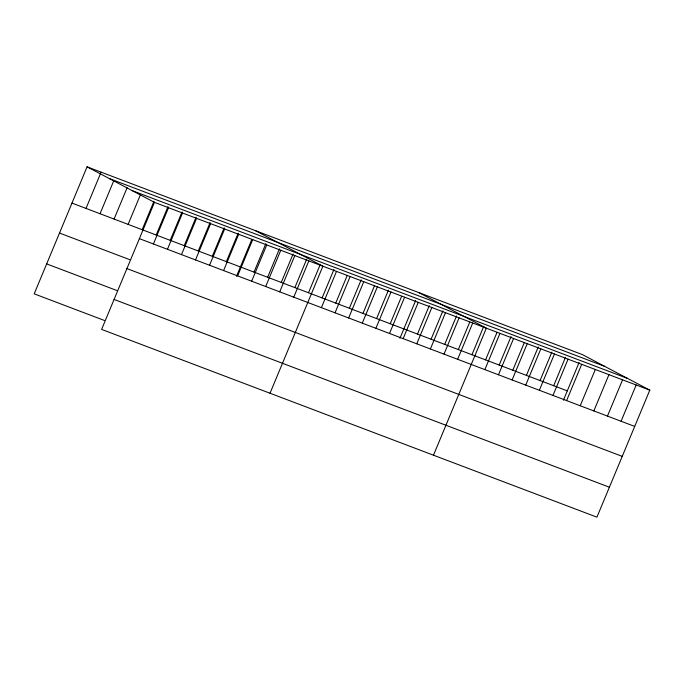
<?xml version="1.0" encoding="UTF-8"?>
<svg xmlns="http://www.w3.org/2000/svg" width="684" height="684" viewBox="0 0 684 684"><rect width="100%" height="100%" fill="white"/><g stroke="black" fill="none" stroke-linecap="round" stroke-linejoin="round"><path stroke-width="1.03" d="M87.073 166.836L154.481 202.378L101.608 329.397L596.927 517.164L649.8 390.154L582.392 354.603L87.073 166.836L34.2 293.846L104.37 320.454M86.013 208.423L101.104 172.154M100.044 213.741L113.912 180.414M114.074 219.06L127.13 187.698M128.113 224.378L140.348 194.974M142.144 229.704L153.977 201.276M156.183 235.022L168.016 206.594M153.413 243.966L168.512 207.705M170.213 240.341L182.047 211.92M167.452 249.284L182.542 213.023M184.252 245.659L196.077 217.238M181.482 254.602L196.582 218.341M198.283 250.977L210.116 222.556M195.521 259.929L210.612 223.659M212.314 256.303L224.147 227.875M209.552 265.247L224.651 228.986M226.353 261.621L238.186 233.201M223.591 270.565L238.682 234.304M236.493 276.302L251.806 239.494M237.622 275.883L252.712 239.622M254.003 272.104L265.837 243.684M251.652 281.209L266.751 244.94M267.632 277.268L279.457 248.848M265.691 286.528L280.782 250.258M281.252 282.432L293.077 254.012M279.722 291.846L294.821 255.585M294.872 287.596L306.706 259.176M293.761 297.164L308.852 260.903M308.493 292.761L320.326 264.332M270.018 393.24L322.891 266.221L255.483 230.679M322.113 297.925L333.946 269.496M321.412 307.646L336.511 271.386M335.733 303.089L347.156 275.643M335.032 312.81L350.131 276.55M349.353 308.253L361.186 279.824M348.652 317.974L363.751 281.714M362.982 313.417L374.404 285.972M362.281 323.139L377.371 286.878M376.602 318.573L388.426 290.153M375.901 328.303L390.991 292.042M390.222 323.737L401.645 296.3M389.521 333.467L404.612 297.207M399.943 338.264L415.675 300.481M403.141 338.631L418.24 302.371M417.462 334.066L429.296 305.645M416.761 343.796L431.861 307.535M431.082 339.23L442.916 310.81M430.381 348.96L445.481 312.699M444.703 344.394L456.536 315.974M444.001 354.124L459.101 317.855M458.331 349.558L469.754 322.113M457.63 359.288L472.721 323.019M471.951 354.722L483.776 326.302M433.476 455.202L486.341 328.183L418.933 292.641M485.572 359.887L496.994 332.441M484.87 369.616L499.961 333.347M499.192 365.051L511.025 336.631M498.491 374.781L513.59 338.512M512.812 370.215L524.235 342.769M512.111 379.945L527.21 343.676M526.432 375.379L538.265 346.95M525.731 385.101L540.83 348.84M540.052 380.543L551.885 352.115M539.351 390.265L554.45 354.004M553.681 385.708L565.506 357.279M552.98 395.429L568.071 359.168M563.402 400.226L579.126 362.443M566.6 400.593L581.691 364.333M580.22 405.757L595.311 369.497M593.84 410.922L608.94 374.661M607.46 416.086L622.56 379.825M621.081 421.25L636.18 384.989M109.312 178.567L604.639 366.333M132.234 190.648L627.553 378.423M154.481 202.378L649.8 390.154M71.974 203.097L567.301 390.872M139.382 238.648L634.701 426.414M59.508 233.047L129.678 259.646M126.916 268.59L622.235 456.365M46.666 263.904L116.836 290.503M114.074 299.447L609.393 487.213"/></g></svg>
